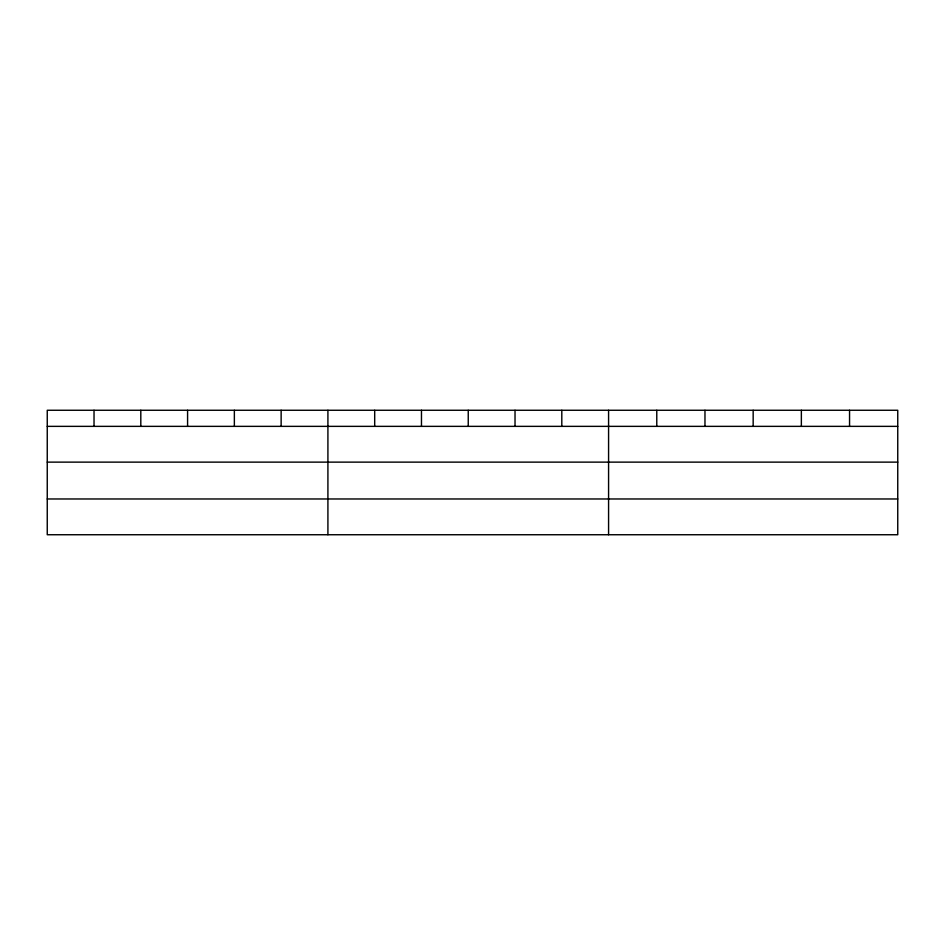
<?xml version="1.0" encoding="UTF-8"?>
<svg xmlns="http://www.w3.org/2000/svg" width="945" height="945" viewBox="0 0 945 945"><rect width="100%" height="100%" fill="white"/><g stroke="black" fill="none" stroke-linecap="round" stroke-linejoin="round"><path stroke-width="1.42" d="M897.75 462.129L897.75 410.26L47.25 410.26L47.25 534.74L897.75 534.74L897.75 462.129L47.25 462.129M47.25 426.36L897.75 426.36M47.25 498.972L897.75 498.972M849.555 410.26L849.555 426.36M801.36 410.26L801.36 426.36M753.165 410.26L753.165 426.36M704.97 410.26L704.97 426.36M656.775 410.26L656.775 426.36M608.58 410.26L608.58 534.74M561.803 410.26L561.803 426.36M515.025 410.26L515.025 426.36M468.247 410.26L468.247 426.36M421.47 410.26L421.47 426.36M374.692 410.26L374.692 426.36M327.915 410.26L327.915 534.74M281.137 410.26L281.137 426.36M234.36 410.26L234.36 426.36M187.583 410.26L187.583 426.36M140.805 410.26L140.805 426.36M94.027 410.26L94.027 426.36"/></g></svg>
